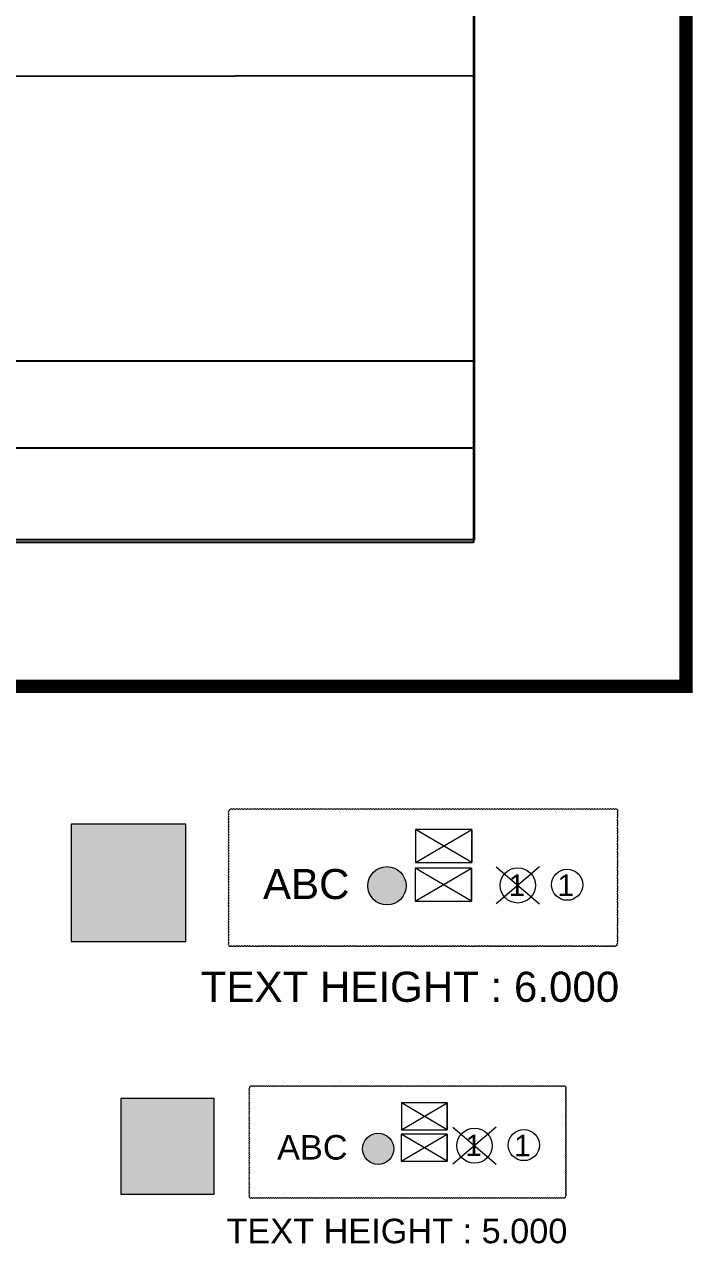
# Model space of a CAD drawing. Header units: inches. Extents: x -2907330 to 774627, y -12404360 to 10502691.
# Drawn here: x 7711.5 to 7847.7, y 2099.7 to 2348.3 of the extents above; entities that cross this region are included whole.
import ezdxf

# ---------------------------------------------------------------- set-up
doc = ezdxf.new("R2010")
doc.units = ezdxf.units.IN
doc.header["$MEASUREMENT"] = 0
doc.layers.add('CABLE SERVICE', color=7, linetype='Continuous', lineweight=0)
doc.styles.add('style1', font='arial.ttf', dxfattribs={"height": 2})

msp = doc.modelspace()

# ---------------------------------------------------------------- hatches: boundary and pattern name
at = {"lineweight": 0}
h = msp.add_hatch(color=3, dxfattribs=at)
h.dxf.hatch_style = 1
h.paths.add_polyline_path([(7744.38, 2185.22), (7721.05, 2185.22), (7721.05, 2161.24), (7744.38, 2161.24)])
h = msp.add_hatch(color=5, dxfattribs=at)
h.dxf.hatch_style = 1
h.paths.add_polyline_path([(7781.48, 2172.62, 1), (7789.3, 2172.62, 1)])
h = msp.add_hatch(color=3, dxfattribs=at)
h.dxf.hatch_style = 1
h.paths.add_polyline_path([(7750.18, 2129.27), (7731.18, 2129.27), (7731.18, 2109.73), (7750.18, 2109.73)])
h = msp.add_hatch(color=5, dxfattribs=at)
h.dxf.hatch_style = 1
h.paths.add_polyline_path([(7780.41, 2119, 1), (7786.78, 2119, 1)])

# ---------------------------------------------------------------- linework, layer by layer
at = {"color": 7, "linetype": 'Continuous'}
for p, q in [((5801.01, 2334.93), (7803.2, 2337.82)), ((7192.93, 2279.65), (7803.05, 2279.65)), ((7192.93, 2261.91), (7803.05, 2261.91))]:
    msp.add_line(p, q, dxfattribs=at)
at = {"linetype": 'Continuous', "const_width": 2.7}
msp.add_lwpolyline([(7846.33, 3866.02), (5452.9, 3866.02), (5452.9, 2213.3), (7846.33, 2213.3)], close=True, dxfattribs=at)
for points in [[(5496.19, 3836.72), (7803.05, 3836.72), (7803.05, 2242.6), (5496.19, 2242.6)], [(5496.34, 3837.26), (7803.2, 3837.26), (7803.2, 2243.15), (5496.34, 2243.15)]]:
    msp.add_lwpolyline(points, close=True)
at = {"lineweight": 5}
for points in [[(7753.2, 2160.42, 0.520567), (7753.74, 2160.42, 0.520567), (7754.28, 2160.42, 0.520567), (7754.81, 2160.42, 0.520567), (7755.35, 2160.42, 0.520567), (7755.89, 2160.42, 0.520567), (7756.42, 2160.42, 0.520567), (7756.96, 2160.42, 0.520567), (7757.5, 2160.42, 0.520567), (7758.03, 2160.42, 0.520567), (7758.57, 2160.42, 0.520567), (7759.11, 2160.42, 0.520567), (7759.65, 2160.42, 0.520567), (7760.18, 2160.42, 0.520567), (7760.72, 2160.42, 0.520567), (7761.26, 2160.42, 0.520567), (7761.79, 2160.42, 0.520567), (7762.33, 2160.42, 0.520567), (7762.87, 2160.42, 0.520567), (7763.4, 2160.42, 0.520567), (7763.94, 2160.42, 0.520567), (7764.48, 2160.42, 0.520567), (7765.01, 2160.42, 0.520567), (7765.55, 2160.42, 0.520567), (7766.09, 2160.42, 0.520567), (7766.62, 2160.42, 0.520567), (7767.16, 2160.42, 0.520567), (7767.7, 2160.42, 0.520567), (7768.23, 2160.42, 0.520567), (7768.77, 2160.42, 0.520567), (7769.31, 2160.42, 0.520567), (7769.85, 2160.42, 0.520567), (7770.38, 2160.42, 0.520567), (7770.92, 2160.42, 0.520567), (7771.46, 2160.42, 0.520567), (7771.99, 2160.42, 0.520567), (7772.53, 2160.42, 0.520567), (7773.07, 2160.42, 0.520567), (7773.6, 2160.42, 0.520567), (7774.14, 2160.42, 0.520567), (7774.68, 2160.42, 0.520567), (7775.21, 2160.42, 0.520567), (7775.75, 2160.42, 0.520567), (7776.29, 2160.42, 0.520567), (7776.82, 2160.42, 0.520567), (7777.36, 2160.42, 0.520567), (7777.9, 2160.42, 0.520567), (7778.43, 2160.42, 0.520567), (7778.97, 2160.42, 0.520567), (7779.51, 2160.42, 0.520567), (7780.04, 2160.42, 0.520567), (7780.58, 2160.42, 0.520567), (7781.12, 2160.42, 0.520567), (7781.66, 2160.42, 0.520567), (7782.19, 2160.42, 0.520567), (7782.73, 2160.42, 0.520567), (7783.27, 2160.42, 0.520567), (7783.8, 2160.42, 0.520567), (7784.34, 2160.42, 0.520567), (7784.88, 2160.42, 0.520567), (7785.41, 2160.42, 0.520567), (7785.95, 2160.42, 0.520567), (7786.49, 2160.42, 0.520567), (7787.02, 2160.42, 0.520567), (7787.56, 2160.42, 0.520567), (7788.1, 2160.42, 0.520567), (7788.63, 2160.42, 0.520567), (7789.17, 2160.42, 0.520567), (7789.71, 2160.42, 0.520567), (7790.24, 2160.42, 0.520567), (7790.78, 2160.42, 0.520567), (7791.32, 2160.42, 0.520567), (7791.85, 2160.42, 0.520567), (7792.39, 2160.42, 0.520567), (7792.93, 2160.42, 0.520567), (7793.47, 2160.42, 0.520567), (7794, 2160.42, 0.520567), (7794.54, 2160.42, 0.520567), (7795.08, 2160.42, 0.520567), (7795.61, 2160.42, 0.520567), (7796.15, 2160.42, 0.520567), (7796.69, 2160.42, 0.520567), (7797.22, 2160.42, 0.520567), (7797.76, 2160.42, 0.520567), (7798.3, 2160.42, 0.520567), (7798.83, 2160.42, 0.520567), (7799.37, 2160.42, 0.520567), (7799.91, 2160.42, 0.520567), (7800.44, 2160.42, 0.520567), (7800.98, 2160.42, 0.520567), (7801.52, 2160.42, 0.520567), (7802.05, 2160.42, 0.520567), (7802.59, 2160.42, 0.520567), (7803.13, 2160.42, 0.520567), (7803.67, 2160.42, 0.520567), (7804.2, 2160.42, 0.520567), (7804.74, 2160.42, 0.520567), (7805.28, 2160.42, 0.520567), (7805.81, 2160.42, 0.520567), (7806.35, 2160.42, 0.520567), (7806.89, 2160.42, 0.520567), (7807.42, 2160.42, 0.520567), (7807.96, 2160.42, 0.520567), (7808.5, 2160.42, 0.520567), (7809.03, 2160.42, 0.520567), (7809.57, 2160.42, 0.520567), (7810.11, 2160.42, 0.520567), (7810.64, 2160.42, 0.520567), (7811.18, 2160.42, 0.520567), (7811.72, 2160.42, 0.520567), (7812.25, 2160.42, 0.520567), (7812.79, 2160.42, 0.520567), (7813.33, 2160.42, 0.520567), (7813.86, 2160.42, 0.520567), (7814.4, 2160.42, 0.520567), (7814.94, 2160.42, 0.520567), (7815.48, 2160.42, 0.520567), (7816.01, 2160.42, 0.520567), (7816.55, 2160.42, 0.520567), (7817.09, 2160.42, 0.520567), (7817.62, 2160.42, 0.520567), (7818.16, 2160.42, 0.520567), (7818.7, 2160.42, 0.520567), (7819.23, 2160.42, 0.520567), (7819.77, 2160.42, 0.520567), (7820.31, 2160.42, 0.520567), (7820.84, 2160.42, 0.520567), (7821.38, 2160.42, 0.520567), (7821.92, 2160.42, 0.520567), (7822.45, 2160.42, 0.520567), (7822.99, 2160.42, 0.520567), (7823.53, 2160.42, 0.520567), (7824.06, 2160.42, 0.520567), (7824.6, 2160.42, 0.520567), (7825.14, 2160.42, 0.520567), (7825.68, 2160.42, 0.520567), (7826.21, 2160.42, 0.520567), (7826.75, 2160.42, 0.520567), (7827.29, 2160.42, 0.520567), (7827.82, 2160.42, 0.520567), (7828.36, 2160.42, 0.520567), (7828.9, 2160.42, 0.520567), (7829.43, 2160.42, 0.520567), (7829.97, 2160.42, 0.520567), (7830.51, 2160.42, 0.520567), (7831.04, 2160.42, 0.520567), (7831.58, 2160.42, 0.520567), (7832.12, 2160.42, 0.520567), (7832.31, 2160.77, 0.520567), (7832.31, 2161.3, 0.520567), (7832.31, 2161.84, 0.520567), (7832.31, 2162.38, 0.520567), (7832.31, 2162.91, 0.520567), (7832.31, 2163.45, 0.520567), (7832.31, 2163.99, 0.520567), (7832.31, 2164.52, 0.520567), (7832.31, 2165.06, 0.520567), (7832.31, 2165.6, 0.520567), (7832.31, 2166.14, 0.520567), (7832.31, 2166.67, 0.520567), (7832.31, 2167.21, 0.520567), (7832.31, 2167.75, 0.520567), (7832.31, 2168.28, 0.520567), (7832.31, 2168.82, 0.520567), (7832.31, 2169.36, 0.520567), (7832.31, 2169.89, 0.520567), (7832.31, 2170.43, 0.520567), (7832.31, 2170.97, 0.520567), (7832.31, 2171.5, 0.520567), (7832.31, 2172.04, 0.520567), (7832.31, 2172.58, 0.520567), (7832.31, 2173.11, 0.520567), (7832.31, 2173.65, 0.520567), (7832.31, 2174.19, 0.520567), (7832.31, 2174.72, 0.520567), (7832.31, 2175.26, 0.520567), (7832.31, 2175.8, 0.520567), (7832.31, 2176.33, 0.520567), (7832.31, 2176.87, 0.520567), (7832.31, 2177.41, 0.520567), (7832.31, 2177.95, 0.520567), (7832.31, 2178.48, 0.520567), (7832.31, 2179.02, 0.520567), (7832.31, 2179.56, 0.520567), (7832.31, 2180.09, 0.520567), (7832.31, 2180.63, 0.520567), (7832.31, 2181.17, 0.520567), (7832.31, 2181.7, 0.520567), (7832.31, 2182.24, 0.520567), (7832.31, 2182.78, 0.520567), (7832.31, 2183.31, 0.520567), (7832.31, 2183.85, 0.520567), (7832.31, 2184.39, 0.520567), (7832.31, 2184.92, 0.520567), (7832.31, 2185.46, 0.520567), (7832.31, 2186, 0.520567), (7832.31, 2186.53, 0.520567), (7832.31, 2187.07, 0.520567), (7832.31, 2187.61, 0.520567), (7832.31, 2188.15, 0.520567), (7831.79, 2188.17, 0.520567), (7831.26, 2188.17, 0.520567), (7830.72, 2188.17, 0.520567), (7830.18, 2188.17, 0.520567), (7829.65, 2188.17, 0.520567), (7829.11, 2188.17, 0.520567), (7828.57, 2188.17, 0.520567), (7828.03, 2188.17, 0.520567), (7827.5, 2188.17, 0.520567), (7826.96, 2188.17, 0.520567), (7826.42, 2188.17, 0.520567), (7825.89, 2188.17, 0.520567), (7825.35, 2188.17, 0.520567), (7824.81, 2188.17, 0.520567), (7824.28, 2188.17, 0.520567), (7823.74, 2188.17, 0.520567), (7823.2, 2188.17, 0.520567), (7822.67, 2188.17, 0.520567), (7822.13, 2188.17, 0.520567), (7821.59, 2188.17, 0.520567), (7821.06, 2188.17, 0.520567), (7820.52, 2188.17, 0.520567), (7819.98, 2188.17, 0.520567), (7819.45, 2188.17, 0.520567), (7818.91, 2188.17, 0.520567), (7818.37, 2188.17, 0.520567), (7817.84, 2188.17, 0.520567), (7817.3, 2188.17, 0.520567), (7816.76, 2188.17, 0.520567), (7816.22, 2188.17, 0.520567), (7815.69, 2188.17, 0.520567), (7815.15, 2188.17, 0.520567), (7814.61, 2188.17, 0.520567), (7814.08, 2188.17, 0.520567), (7813.54, 2188.17, 0.520567), (7813, 2188.17, 0.520567), (7812.47, 2188.17, 0.520567), (7811.93, 2188.17, 0.520567), (7811.39, 2188.17, 0.520567), (7810.86, 2188.17, 0.520567), (7810.32, 2188.17, 0.520567), (7809.78, 2188.17, 0.520567), (7809.25, 2188.17, 0.520567), (7808.71, 2188.17, 0.520567), (7808.17, 2188.17, 0.520567), (7807.64, 2188.17, 0.520567), (7807.1, 2188.17, 0.520567), (7806.56, 2188.17, 0.520567), (7806.03, 2188.17, 0.520567), (7805.49, 2188.17, 0.520567), (7804.95, 2188.17, 0.520567), (7804.41, 2188.17, 0.520567), (7803.88, 2188.17, 0.520567), (7803.34, 2188.17, 0.520567), (7802.8, 2188.17, 0.520567), (7802.27, 2188.17, 0.520567), (7801.73, 2188.17, 0.520567), (7801.19, 2188.17, 0.520567), (7800.66, 2188.17, 0.520567), (7800.12, 2188.17, 0.520567), (7799.58, 2188.17, 0.520567), (7799.05, 2188.17, 0.520567), (7798.51, 2188.17, 0.520567), (7797.97, 2188.17, 0.520567), (7797.44, 2188.17, 0.520567), (7796.9, 2188.17, 0.520567), (7796.36, 2188.17, 0.520567), (7795.83, 2188.17, 0.520567), (7795.29, 2188.17, 0.520567), (7794.75, 2188.17, 0.520567), (7794.21, 2188.17, 0.520567), (7793.68, 2188.17, 0.520567), (7793.14, 2188.17, 0.520567), (7792.6, 2188.17, 0.520567), (7792.07, 2188.17, 0.520567), (7791.53, 2188.17, 0.520567), (7790.99, 2188.17, 0.520567), (7790.46, 2188.17, 0.520567), (7789.92, 2188.17, 0.520567), (7789.38, 2188.17, 0.520567), (7788.85, 2188.17, 0.520567), (7788.31, 2188.17, 0.520567), (7787.77, 2188.17, 0.520567), (7787.24, 2188.17, 0.520567), (7786.7, 2188.17, 0.520567), (7786.16, 2188.17, 0.520567), (7785.63, 2188.17, 0.520567), (7785.09, 2188.17, 0.520567), (7784.55, 2188.17, 0.520567), (7784.02, 2188.17, 0.520567), (7783.48, 2188.17, 0.520567), (7782.94, 2188.17, 0.520567), (7782.4, 2188.17, 0.520567), (7781.87, 2188.17, 0.520567), (7781.33, 2188.17, 0.520567), (7780.79, 2188.17, 0.520567), (7780.26, 2188.17, 0.520567), (7779.72, 2188.17, 0.520567), (7779.18, 2188.17, 0.520567), (7778.65, 2188.17, 0.520567), (7778.11, 2188.17, 0.520567), (7777.57, 2188.17, 0.520567), (7777.04, 2188.17, 0.520567), (7776.5, 2188.17, 0.520567), (7775.96, 2188.17, 0.520567), (7775.43, 2188.17, 0.520567), (7774.89, 2188.17, 0.520567), (7774.35, 2188.17, 0.520567), (7773.82, 2188.17, 0.520567), (7773.28, 2188.17, 0.520567), (7772.74, 2188.17, 0.520567), (7772.21, 2188.17, 0.520567), (7771.67, 2188.17, 0.520567), (7771.13, 2188.17, 0.520567), (7770.59, 2188.17, 0.520567), (7770.06, 2188.17, 0.520567), (7769.52, 2188.17, 0.520567), (7768.98, 2188.17, 0.520567), (7768.45, 2188.17, 0.520567), (7767.91, 2188.17, 0.520567), (7767.37, 2188.17, 0.520567), (7766.84, 2188.17, 0.520567), (7766.3, 2188.17, 0.520567), (7765.76, 2188.17, 0.520567), (7765.23, 2188.17, 0.520567), (7764.69, 2188.17, 0.520567), (7764.15, 2188.17, 0.520567), (7763.62, 2188.17, 0.520567), (7763.08, 2188.17, 0.520567), (7762.54, 2188.17, 0.520567), (7762.01, 2188.17, 0.520567), (7761.47, 2188.17, 0.520567), (7760.93, 2188.17, 0.520567), (7760.39, 2188.17, 0.520567), (7759.86, 2188.17, 0.520567), (7759.32, 2188.17, 0.520567), (7758.78, 2188.17, 0.520567), (7758.25, 2188.17, 0.520567), (7757.71, 2188.17, 0.520567), (7757.17, 2188.17, 0.520567), (7756.64, 2188.17, 0.520567), (7756.1, 2188.17, 0.520567), (7755.56, 2188.17, 0.520567), (7755.03, 2188.17, 0.520567), (7754.49, 2188.17, 0.520567), (7753.95, 2188.17, 0.520567), (7753.42, 2188.17, 0.520567), (7753.2, 2187.84, 0.520567), (7753.2, 2187.31, 0.520567), (7753.2, 2186.77, 0.520567), (7753.2, 2186.23, 0.520567), (7753.2, 2185.69, 0.520567), (7753.2, 2185.16, 0.520567), (7753.2, 2184.62, 0.520567), (7753.2, 2184.08, 0.520567), (7753.2, 2183.55, 0.520567), (7753.2, 2183.01, 0.520567), (7753.2, 2182.47, 0.520567), (7753.2, 2181.94, 0.520567), (7753.2, 2181.4, 0.520567), (7753.2, 2180.86, 0.520567), (7753.2, 2180.33, 0.520567), (7753.2, 2179.79, 0.520567), (7753.2, 2179.25, 0.520567), (7753.2, 2178.72, 0.520567), (7753.2, 2178.18, 0.520567), (7753.2, 2177.64, 0.520567), (7753.2, 2177.11, 0.520567), (7753.2, 2176.57, 0.520567), (7753.2, 2176.03, 0.520567), (7753.2, 2175.5, 0.520567), (7753.2, 2174.96, 0.520567), (7753.2, 2174.42, 0.520567), (7753.2, 2173.88, 0.520567), (7753.2, 2173.35, 0.520567), (7753.2, 2172.81, 0.520567), (7753.2, 2172.27, 0.520567), (7753.2, 2171.74, 0.520567), (7753.2, 2171.2, 0.520567), (7753.2, 2170.66, 0.520567), (7753.2, 2170.13, 0.520567), (7753.2, 2169.59, 0.520567), (7753.2, 2169.05, 0.520567), (7753.2, 2168.52, 0.520567), (7753.2, 2167.98, 0.520567), (7753.2, 2167.44, 0.520567), (7753.2, 2166.91, 0.520567), (7753.2, 2166.37, 0.520567), (7753.2, 2165.83, 0.520567), (7753.2, 2165.3, 0.520567), (7753.2, 2164.76, 0.520567), (7753.2, 2164.22, 0.520567), (7753.2, 2163.69, 0.520567), (7753.2, 2163.15, 0.520567), (7753.2, 2162.61, 0.520567), (7753.2, 2162.07, 0.520567), (7753.2, 2161.54, 0.520567), (7753.2, 2161, 0.520567)], [(7757.37, 2109.07, 0.520567), (7757.81, 2109.07, 0.520567), (7758.25, 2109.07, 0.520567), (7758.68, 2109.07, 0.520567), (7759.12, 2109.07, 0.520567), (7759.56, 2109.07, 0.520567), (7760, 2109.07, 0.520567), (7760.43, 2109.07, 0.520567), (7760.87, 2109.07, 0.520567), (7761.31, 2109.07, 0.520567), (7761.75, 2109.07, 0.520567), (7762.18, 2109.07, 0.520567), (7762.62, 2109.07, 0.520567), (7763.06, 2109.07, 0.520567), (7763.49, 2109.07, 0.520567), (7763.93, 2109.07, 0.520567), (7764.37, 2109.07, 0.520567), (7764.81, 2109.07, 0.520567), (7765.24, 2109.07, 0.520567), (7765.68, 2109.07, 0.520567), (7766.12, 2109.07, 0.520567), (7766.56, 2109.07, 0.520567), (7766.99, 2109.07, 0.520567), (7767.43, 2109.07, 0.520567), (7767.87, 2109.07, 0.520567), (7768.3, 2109.07, 0.520567), (7768.74, 2109.07, 0.520567), (7769.18, 2109.07, 0.520567), (7769.62, 2109.07, 0.520567), (7770.05, 2109.07, 0.520567), (7770.49, 2109.07, 0.520567), (7770.93, 2109.07, 0.520567), (7771.37, 2109.07, 0.520567), (7771.8, 2109.07, 0.520567), (7772.24, 2109.07, 0.520567), (7772.68, 2109.07, 0.520567), (7773.11, 2109.07, 0.520567), (7773.55, 2109.07, 0.520567), (7773.99, 2109.07, 0.520567), (7774.43, 2109.07, 0.520567), (7774.86, 2109.07, 0.520567), (7775.3, 2109.07, 0.520567), (7775.74, 2109.07, 0.520567), (7776.18, 2109.07, 0.520567), (7776.61, 2109.07, 0.520567), (7777.05, 2109.07, 0.520567), (7777.49, 2109.07, 0.520567), (7777.92, 2109.07, 0.520567), (7778.36, 2109.07, 0.520567), (7778.8, 2109.07, 0.520567), (7779.24, 2109.07, 0.520567), (7779.67, 2109.07, 0.520567), (7780.11, 2109.07, 0.520567), (7780.55, 2109.07, 0.520567), (7780.99, 2109.07, 0.520567), (7781.42, 2109.07, 0.520567), (7781.86, 2109.07, 0.520567), (7782.3, 2109.07, 0.520567), (7782.74, 2109.07, 0.520567), (7783.17, 2109.07, 0.520567), (7783.61, 2109.07, 0.520567), (7784.05, 2109.07, 0.520567), (7784.48, 2109.07, 0.520567), (7784.92, 2109.07, 0.520567), (7785.36, 2109.07, 0.520567), (7785.8, 2109.07, 0.520567), (7786.23, 2109.07, 0.520567), (7786.67, 2109.07, 0.520567), (7787.11, 2109.07, 0.520567), (7787.55, 2109.07, 0.520567), (7787.98, 2109.07, 0.520567), (7788.42, 2109.07, 0.520567), (7788.86, 2109.07, 0.520567), (7789.29, 2109.07, 0.520567), (7789.73, 2109.07, 0.520567), (7790.17, 2109.07, 0.520567), (7790.61, 2109.07, 0.520567), (7791.04, 2109.07, 0.520567), (7791.48, 2109.07, 0.520567), (7791.92, 2109.07, 0.520567), (7792.36, 2109.07, 0.520567), (7792.79, 2109.07, 0.520567), (7793.23, 2109.07, 0.520567), (7793.67, 2109.07, 0.520567), (7794.1, 2109.07, 0.520567), (7794.54, 2109.07, 0.520567), (7794.98, 2109.07, 0.520567), (7795.42, 2109.07, 0.520567), (7795.85, 2109.07, 0.520567), (7796.29, 2109.07, 0.520567), (7796.73, 2109.07, 0.520567), (7797.17, 2109.07, 0.520567), (7797.6, 2109.07, 0.520567), (7798.04, 2109.07, 0.520567), (7798.48, 2109.07, 0.520567), (7798.91, 2109.07, 0.520567), (7799.35, 2109.07, 0.520567), (7799.79, 2109.07, 0.520567), (7800.23, 2109.07, 0.520567), (7800.66, 2109.07, 0.520567), (7801.1, 2109.07, 0.520567), (7801.54, 2109.07, 0.520567), (7801.98, 2109.07, 0.520567), (7802.41, 2109.07, 0.520567), (7802.85, 2109.07, 0.520567), (7803.29, 2109.07, 0.520567), (7803.72, 2109.07, 0.520567), (7804.16, 2109.07, 0.520567), (7804.6, 2109.07, 0.520567), (7805.04, 2109.07, 0.520567), (7805.47, 2109.07, 0.520567), (7805.91, 2109.07, 0.520567), (7806.35, 2109.07, 0.520567), (7806.79, 2109.07, 0.520567), (7807.22, 2109.07, 0.520567), (7807.66, 2109.07, 0.520567), (7808.1, 2109.07, 0.520567), (7808.54, 2109.07, 0.520567), (7808.97, 2109.07, 0.520567), (7809.41, 2109.07, 0.520567), (7809.85, 2109.07, 0.520567), (7810.28, 2109.07, 0.520567), (7810.72, 2109.07, 0.520567), (7811.16, 2109.07, 0.520567), (7811.6, 2109.07, 0.520567), (7812.03, 2109.07, 0.520567), (7812.47, 2109.07, 0.520567), (7812.91, 2109.07, 0.520567), (7813.35, 2109.07, 0.520567), (7813.78, 2109.07, 0.520567), (7814.22, 2109.07, 0.520567), (7814.66, 2109.07, 0.520567), (7815.09, 2109.07, 0.520567), (7815.53, 2109.07, 0.520567), (7815.97, 2109.07, 0.520567), (7816.41, 2109.07, 0.520567), (7816.84, 2109.07, 0.520567), (7817.28, 2109.07, 0.520567), (7817.72, 2109.07, 0.520567), (7818.16, 2109.07, 0.520567), (7818.59, 2109.07, 0.520567), (7819.03, 2109.07, 0.520567), (7819.47, 2109.07, 0.520567), (7819.9, 2109.07, 0.520567), (7820.34, 2109.07, 0.520567), (7820.78, 2109.07, 0.520567), (7821.22, 2109.07, 0.520567), (7821.65, 2109.07, 0.520567), (7821.81, 2109.35, 0.520567), (7821.81, 2109.79, 0.520567), (7821.81, 2110.22, 0.520567), (7821.81, 2110.66, 0.520567), (7821.81, 2111.1, 0.520567), (7821.81, 2111.54, 0.520567), (7821.81, 2111.97, 0.520567), (7821.81, 2112.41, 0.520567), (7821.81, 2112.85, 0.520567), (7821.81, 2113.29, 0.520567), (7821.81, 2113.72, 0.520567), (7821.81, 2114.16, 0.520567), (7821.81, 2114.6, 0.520567), (7821.81, 2115.03, 0.520567), (7821.81, 2115.47, 0.520567), (7821.81, 2115.91, 0.520567), (7821.81, 2116.35, 0.520567), (7821.81, 2116.78, 0.520567), (7821.81, 2117.22, 0.520567), (7821.81, 2117.66, 0.520567), (7821.81, 2118.1, 0.520567), (7821.81, 2118.53, 0.520567), (7821.81, 2118.97, 0.520567), (7821.81, 2119.41, 0.520567), (7821.81, 2119.84, 0.520567), (7821.81, 2120.28, 0.520567), (7821.81, 2120.72, 0.520567), (7821.81, 2121.16, 0.520567), (7821.81, 2121.59, 0.520567), (7821.81, 2122.03, 0.520567), (7821.81, 2122.47, 0.520567), (7821.81, 2122.91, 0.520567), (7821.81, 2123.34, 0.520567), (7821.81, 2123.78, 0.520567), (7821.81, 2124.22, 0.520567), (7821.81, 2124.65, 0.520567), (7821.81, 2125.09, 0.520567), (7821.81, 2125.53, 0.520567), (7821.81, 2125.97, 0.520567), (7821.81, 2126.4, 0.520567), (7821.81, 2126.84, 0.520567), (7821.81, 2127.28, 0.520567), (7821.81, 2127.72, 0.520567), (7821.81, 2128.15, 0.520567), (7821.81, 2128.59, 0.520567), (7821.81, 2129.03, 0.520567), (7821.81, 2129.47, 0.520567), (7821.81, 2129.9, 0.520567), (7821.81, 2130.34, 0.520567), (7821.81, 2130.78, 0.520567), (7821.81, 2131.21, 0.520567), (7821.81, 2131.65, 0.520567), (7821.39, 2131.67, 0.520567), (7820.95, 2131.67, 0.520567), (7820.52, 2131.67, 0.520567), (7820.08, 2131.67, 0.520567), (7819.64, 2131.67, 0.520567), (7819.2, 2131.67, 0.520567), (7818.77, 2131.67, 0.520567), (7818.33, 2131.67, 0.520567), (7817.89, 2131.67, 0.520567), (7817.45, 2131.67, 0.520567), (7817.02, 2131.67, 0.520567), (7816.58, 2131.67, 0.520567), (7816.14, 2131.67, 0.520567), (7815.7, 2131.67, 0.520567), (7815.27, 2131.67, 0.520567), (7814.83, 2131.67, 0.520567), (7814.39, 2131.67, 0.520567), (7813.96, 2131.67, 0.520567), (7813.52, 2131.67, 0.520567), (7813.08, 2131.67, 0.520567), (7812.64, 2131.67, 0.520567), (7812.21, 2131.67, 0.520567), (7811.77, 2131.67, 0.520567), (7811.33, 2131.67, 0.520567), (7810.89, 2131.67, 0.520567), (7810.46, 2131.67, 0.520567), (7810.02, 2131.67, 0.520567), (7809.58, 2131.67, 0.520567), (7809.15, 2131.67, 0.520567), (7808.71, 2131.67, 0.520567), (7808.27, 2131.67, 0.520567), (7807.83, 2131.67, 0.520567), (7807.4, 2131.67, 0.520567), (7806.96, 2131.67, 0.520567), (7806.52, 2131.67, 0.520567), (7806.08, 2131.67, 0.520567), (7805.65, 2131.67, 0.520567), (7805.21, 2131.67, 0.520567), (7804.77, 2131.67, 0.520567), (7804.34, 2131.67, 0.520567), (7803.9, 2131.67, 0.520567), (7803.46, 2131.67, 0.520567), (7803.02, 2131.67, 0.520567), (7802.59, 2131.67, 0.520567), (7802.15, 2131.67, 0.520567), (7801.71, 2131.67, 0.520567), (7801.27, 2131.67, 0.520567), (7800.84, 2131.67, 0.520567), (7800.4, 2131.67, 0.520567), (7799.96, 2131.67, 0.520567), (7799.53, 2131.67, 0.520567), (7799.09, 2131.67, 0.520567), (7798.65, 2131.67, 0.520567), (7798.21, 2131.67, 0.520567), (7797.78, 2131.67, 0.520567), (7797.34, 2131.67, 0.520567), (7796.9, 2131.67, 0.520567), (7796.46, 2131.67, 0.520567), (7796.03, 2131.67, 0.520567), (7795.59, 2131.67, 0.520567), (7795.15, 2131.67, 0.520567), (7794.72, 2131.67, 0.520567), (7794.28, 2131.67, 0.520567), (7793.84, 2131.67, 0.520567), (7793.4, 2131.67, 0.520567), (7792.97, 2131.67, 0.520567), (7792.53, 2131.67, 0.520567), (7792.09, 2131.67, 0.520567), (7791.65, 2131.67, 0.520567), (7791.22, 2131.67, 0.520567), (7790.78, 2131.67, 0.520567), (7790.34, 2131.67, 0.520567), (7789.9, 2131.67, 0.520567), (7789.47, 2131.67, 0.520567), (7789.03, 2131.67, 0.520567), (7788.59, 2131.67, 0.520567), (7788.16, 2131.67, 0.520567), (7787.72, 2131.67, 0.520567), (7787.28, 2131.67, 0.520567), (7786.84, 2131.67, 0.520567), (7786.41, 2131.67, 0.520567), (7785.97, 2131.67, 0.520567), (7785.53, 2131.67, 0.520567), (7785.09, 2131.67, 0.520567), (7784.66, 2131.67, 0.520567), (7784.22, 2131.67, 0.520567), (7783.78, 2131.67, 0.520567), (7783.35, 2131.67, 0.520567), (7782.91, 2131.67, 0.520567), (7782.47, 2131.67, 0.520567), (7782.03, 2131.67, 0.520567), (7781.6, 2131.67, 0.520567), (7781.16, 2131.67, 0.520567), (7780.72, 2131.67, 0.520567), (7780.28, 2131.67, 0.520567), (7779.85, 2131.67, 0.520567), (7779.41, 2131.67, 0.520567), (7778.97, 2131.67, 0.520567), (7778.54, 2131.67, 0.520567), (7778.1, 2131.67, 0.520567), (7777.66, 2131.67, 0.520567), (7777.22, 2131.67, 0.520567), (7776.79, 2131.67, 0.520567), (7776.35, 2131.67, 0.520567), (7775.91, 2131.67, 0.520567), (7775.47, 2131.67, 0.520567), (7775.04, 2131.67, 0.520567), (7774.6, 2131.67, 0.520567), (7774.16, 2131.67, 0.520567), (7773.73, 2131.67, 0.520567), (7773.29, 2131.67, 0.520567), (7772.85, 2131.67, 0.520567), (7772.41, 2131.67, 0.520567), (7771.98, 2131.67, 0.520567), (7771.54, 2131.67, 0.520567), (7771.1, 2131.67, 0.520567), (7770.66, 2131.67, 0.520567), (7770.23, 2131.67, 0.520567), (7769.79, 2131.67, 0.520567), (7769.35, 2131.67, 0.520567), (7768.92, 2131.67, 0.520567), (7768.48, 2131.67, 0.520567), (7768.04, 2131.67, 0.520567), (7767.6, 2131.67, 0.520567), (7767.17, 2131.67, 0.520567), (7766.73, 2131.67, 0.520567), (7766.29, 2131.67, 0.520567), (7765.85, 2131.67, 0.520567), (7765.42, 2131.67, 0.520567), (7764.98, 2131.67, 0.520567), (7764.54, 2131.67, 0.520567), (7764.1, 2131.67, 0.520567), (7763.67, 2131.67, 0.520567), (7763.23, 2131.67, 0.520567), (7762.79, 2131.67, 0.520567), (7762.36, 2131.67, 0.520567), (7761.92, 2131.67, 0.520567), (7761.48, 2131.67, 0.520567), (7761.04, 2131.67, 0.520567), (7760.61, 2131.67, 0.520567), (7760.17, 2131.67, 0.520567), (7759.73, 2131.67, 0.520567), (7759.29, 2131.67, 0.520567), (7758.86, 2131.67, 0.520567), (7758.42, 2131.67, 0.520567), (7757.98, 2131.67, 0.520567), (7757.55, 2131.67, 0.520567), (7757.37, 2131.4, 0.520567), (7757.37, 2130.97, 0.520567), (7757.37, 2130.53, 0.520567), (7757.37, 2130.09, 0.520567), (7757.37, 2129.66, 0.520567), (7757.37, 2129.22, 0.520567), (7757.37, 2128.78, 0.520567), (7757.37, 2128.34, 0.520567), (7757.37, 2127.91, 0.520567), (7757.37, 2127.47, 0.520567), (7757.37, 2127.03, 0.520567), (7757.37, 2126.59, 0.520567), (7757.37, 2126.16, 0.520567), (7757.37, 2125.72, 0.520567), (7757.37, 2125.28, 0.520567), (7757.37, 2124.85, 0.520567), (7757.37, 2124.41, 0.520567), (7757.37, 2123.97, 0.520567), (7757.37, 2123.53, 0.520567), (7757.37, 2123.1, 0.520567), (7757.37, 2122.66, 0.520567), (7757.37, 2122.22, 0.520567), (7757.37, 2121.78, 0.520567), (7757.37, 2121.35, 0.520567), (7757.37, 2120.91, 0.520567), (7757.37, 2120.47, 0.520567), (7757.37, 2120.04, 0.520567), (7757.37, 2119.6, 0.520567), (7757.37, 2119.16, 0.520567), (7757.37, 2118.72, 0.520567), (7757.37, 2118.29, 0.520567), (7757.37, 2117.85, 0.520567), (7757.37, 2117.41, 0.520567), (7757.37, 2116.97, 0.520567), (7757.37, 2116.54, 0.520567), (7757.37, 2116.1, 0.520567), (7757.37, 2115.66, 0.520567), (7757.37, 2115.23, 0.520567), (7757.37, 2114.79, 0.520567), (7757.37, 2114.35, 0.520567), (7757.37, 2113.91, 0.520567), (7757.37, 2113.48, 0.520567), (7757.37, 2113.04, 0.520567), (7757.37, 2112.6, 0.520567), (7757.37, 2112.16, 0.520567), (7757.37, 2111.73, 0.520567), (7757.37, 2111.29, 0.520567), (7757.37, 2110.85, 0.520567), (7757.37, 2110.41, 0.520567), (7757.37, 2109.98, 0.520567), (7757.37, 2109.54, 0.520567)]]:
    msp.add_lwpolyline(points, format="xyb", close=True, dxfattribs=at)
at = {"color": 5, "lineweight": 0}
for points in [[(7721.05, 2161.24), (7744.38, 2161.24), (7744.38, 2185.22), (7721.05, 2185.22)], [(7731.18, 2109.73), (7750.18, 2109.73), (7750.18, 2129.27), (7731.18, 2129.27)]]:
    msp.add_lwpolyline(points, close=True, dxfattribs=at)
at = {"color": 1, "lineweight": 0}
for points in [[(7802.68, 2184.09), (7791.21, 2184.09), (7791.21, 2177.38), (7802.68, 2177.38)], [(7797.67, 2128.35), (7788.33, 2128.35), (7788.33, 2122.88), (7797.67, 2122.88)]]:
    msp.add_lwpolyline(points, close=True, dxfattribs=at)
for points in [[(7791.21, 2177.38), (7802.68, 2184.09), (7802.68, 2177.38), (7791.21, 2184.09)], [(7788.33, 2122.88), (7797.67, 2128.35), (7797.67, 2122.88), (7788.33, 2128.35)]]:
    msp.add_lwpolyline(points, dxfattribs=at)
at = {"color": 30, "lineweight": 0}
for points in [[(7802.63, 2176.24), (7791.16, 2176.24), (7791.16, 2169.52), (7802.63, 2169.52)], [(7797.64, 2121.95), (7788.29, 2121.95), (7788.29, 2116.48), (7797.64, 2116.48)]]:
    msp.add_lwpolyline(points, close=True, dxfattribs=at)
for points in [[(7791.16, 2169.52), (7802.63, 2176.24), (7802.63, 2169.52), (7791.16, 2176.24)], [(7788.29, 2116.48), (7797.64, 2121.95), (7797.64, 2116.48), (7788.29, 2121.95)]]:
    msp.add_lwpolyline(points, dxfattribs=at)
at = {"lineweight": 0}
for centre, radius in [((7785.39, 2172.62), 3.91), ((7812.06, 2172.7), 3.59), ((7822.11, 2172.84), 3.18), ((7803.24, 2119.63), 3.59), ((7783.59, 2119), 3.18), ((7813.29, 2119.76), 3.18)]:
    msp.add_circle(centre, radius, dxfattribs=at)
at = {"layer": 'CABLE SERVICE', "lineweight": 0}
for p, q in [((7807.62, 2176.48), (7816.5, 2168.92)), ((7816.5, 2176.48), (7807.62, 2168.92)), ((7798.8, 2123.4), (7807.68, 2115.85)), ((7807.68, 2123.4), (7798.8, 2115.85))]:
    msp.add_line(p, q, dxfattribs=at)

# ---------------------------------------------------------------- texts
at = {"layer": 'CABLE SERVICE', "style": 'style1'}
for p in [(7810.18, 2170.57), (7820.13, 2170.56), (7801.36, 2117.5), (7811.31, 2117.48)]:
    msp.add_text('1', height=4.37, dxfattribs=at).set_placement(p)
at = {"layer": 'CABLE SERVICE', "lineweight": 5, "attachment_point": 1, "style": 'style1'}
for s, width, gutter_width, insert, char_height in [('ABC', 23.7254, 10.74, (7760.13, 2176.05), 6.138), ('\\pxqc;TEXT HEIGHT : 6.000', 99.5984, 10.74, (7740.29, 2155.1), 6.1381), ('ABC', 19.3263, 8.75, (7763.01, 2121.8), 5), ('\\pxqc;TEXT HEIGHT : 5.000', 81.131, 8.75, (7746.86, 2104.74), 5)]:
    msp.add_mtext_dynamic_manual_height_columns(s, width=width, gutter_width=gutter_width, heights=[0], dxfattribs=dict(at, insert=insert, char_height=char_height))

doc.saveas('drawing.dxf')
